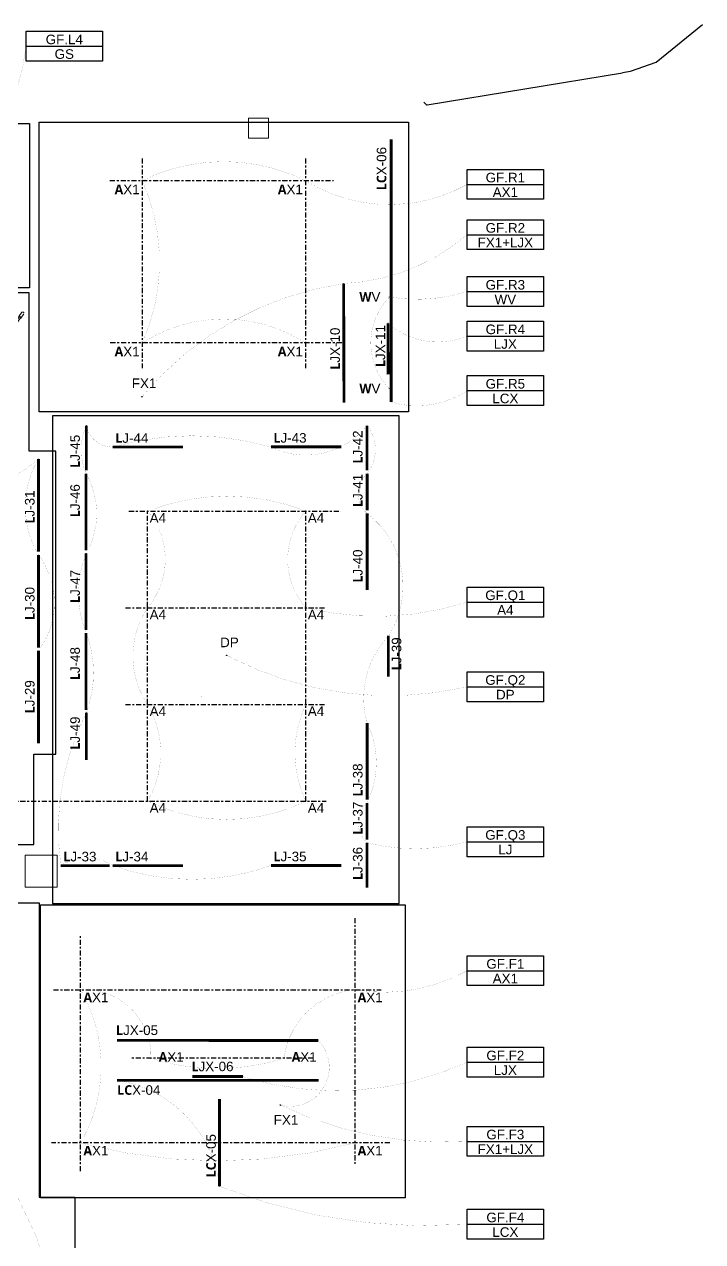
# Model space of a CAD drawing. Header units: millimetres. Extents: x 47511 to 319330, y -16764 to 12078.
# Drawn here: x 202115 to 210608, y -5036 to 10200 of the extents above; entities that cross this region are included whole.
import ezdxf

# ---------------------------------------------------------------- set-up
doc = ezdxf.new("R2010")
doc.units = ezdxf.units.MM
for name, pattern in [('Center 1_4_', [13.493749999999999, 6.349999999999999, -2.38125, 2.38125, -2.38125]), ('Dash - Tight', [4.5, 3, -1.5]), ('DASHDOT', [25.4, 12.7, -6.35, 0, -6.35])]:
    doc.linetypes.add(name, pattern=pattern)
doc.layers.add('0-CountArea', color=152, linetype='Continuous', plot=False, transparency=0.5)
for name, color, linetype, lineweight in [('A-LABEL-GF', 7, 'Continuous', 9), ('E-LITE-EQPM', 7, 'Continuous', 5), ('E-LUM-CIRC', 5, 'Dash - Tight', 30), ('E-LUM-DIM', 7, 'Center 1_4_', 30), ('E-LUM-DL', 131, 'Continuous', 30), ('E-LUM-FL', 21, 'Continuous', 30), ('E-LUM-GFIT', 252, 'Continuous', 30), ('E-LUM-LED', 20, 'DASHDOT', 30), ('E-LUM-PDT', 135, 'Continuous', 30), ('E-LUM-WL', 201, 'Continuous', 30), ('Primary Contours', 7, 'Continuous', 25), ('S-COLS', 7, 'Continuous', 5)]:
    doc.layers.add(name, color=color, linetype=linetype, lineweight=lineweight)
doc.styles.add('1-1', font='Yu Gothic UI Semibold.ttf', dxfattribs={"height": 1.5})
doc.styles.add('Arial_1', font='arial.ttf', dxfattribs={"height": 119.9999999999999})

# ---------------------------------------------------------------- blocks, each defined once
blk = doc.blocks.new('LIG_2_Floor_Baltensweiler_Type600 - LIG_2_Floor_Baltensweiler_Type600-7450814-S_1000_L0_Ground floor')
at = {"layer": 'E-LITE-EQPM'}
for p, q in [((-22.50000000000355, 71.59805877615122), (-22.50000000000788, 42.52634659346836)), ((-10.00000000000639, 23.94036612649998), (-10.00000000000206, -19.93593164118658)), ((9.999999999993396, -19.93593164118658), (9.999999999993396, 24.43650903476644)), ((22.49999999999488, 42.52634659347053), (22.49999999999488, 71.5980587761534)), ((14.99999999999659, -4.935937372229626), (-15.00000000000525, -4.935937372229626)), ((-15, -4.935937372228793), (-15, -34.93593737222879)), ((-15.00000000000525, -34.93593737223147), (14.99999999999226, -34.93593737222714)), ((-10.00000000000206, -19.93593164118658), (-10.00000000000639, -86.55419288913541)), ((-10.00000000000639, -86.55419288913541), (-10.00000000000639, -776.426255103638)), ((9.999999999993396, -86.55419288910726), (9.999999999993396, -19.93593164118658)), ((9.999999999997726, -776.426255103638), (9.999999999993396, -86.55419288910726)), ((15, -34.93593737222879), (15, -4.935937372228793)), ((-9.65925826289706, -609.0584353504992), (-15.00000000000092, -609.0584353504992)), ((-15, -609.0584353505001), (-15, -639.0584353505)), ((14.99999999999659, -609.0584353504992), (9.659258262884066, -609.0584353504992)), ((15, -639.0584353505), (15, -609.0584353505001)), ((-15.00000000000525, -639.058435350501), (14.99999999999226, -639.058435350501)), ((-10.00000000000639, -618.849145287801), (-10.00000000000639, -628.1564433575631)), ((9.999999999993396, -628.1564433575631), (9.999999999989063, -618.8491452877663)), ((-15.00000000000525, -776.426255103638), (-15.00000000000525, -841.8227724793585)), ((14.99999999999226, -843.4071691602095), (14.99999999999226, -776.426255103638))]:
    blk.add_line(p, q, dxfattribs=at)
for radius, start, end in [(175.0000000000001, 166.9974374417932, 179.9999999999998), (175.0000000000002, 179.9999999999997, 266.867788179409), (175.0000000000001, 2.544443745170813e-13, 13.00256255820609), (175, 273.2888581563731, 359.9999999999993)]:
    blk.add_arc((6.01112009778411e-29, -3.069083246803894e-33), radius, start, end, dxfattribs=at)
for centre, major_axis, ratio, start_param, end_param in [((0, 126.6150265150934), (194.9999999999997, 0), 0.939692620785908, 1.5707963267949, 4.660687107798099), ((0, 126.6150265150933), (194.9999999999997, 0), 0.939692620785908, 4.764090852971297, 7.853981633974486), ((0, 71.59805877615219), (-22.49999999999996, 3.461019767951513e-13), 0.9396926207859075, 4.712388980384697, 6.597344572538578), ((0, 42.52634659347026), (22.49999999999996, 0), 0.9396926207859081, 1.5707963267949, 4.712388980384683), ((0, 71.59805877615219), (22.49999999999998, 0), 0.9396926207859071, 5.969026041821303, 7.853981633974479), ((0, 42.52634659347026), (22.49999999999996, 0), 0.9396926207859079, 4.712388980384691, 7.853981633974486), ((1.920076620323497e-16, -776.4262551036372), (15.00000000000002, 0), 0.6156614753256617, 2.356194490192338, 4.712388980384677), ((0, -776.4262551036373), (-9.999999999999941, 3.613946018757847e-14), 0.6156614753256613, 7.549516567451064e-15, 1.570796326794898), ((1.920076620323497e-16, -843.4071691602082), (15, 0), 0.6156614753256612, 4.084502165140067, 4.712388980384683), ((1.920076620323497e-16, -776.4262551036372), (-15, 8.085454287237181e-14), 0.6156614753256612, 1.5707963267949, 3.926990816987248), ((0, -776.4262551036373), (-9.999999999999941, 8.054838117258448e-14), 0.6156614753256613, 1.5707963267949, 3.141592653589802), ((1.920076620323497e-16, -843.4071691602082), (-15, 1.241532408327529e-13), 0.6156614753256612, 1.570796326794909, 3.141592653589802)]:
    blk.add_ellipse(centre, major_axis=major_axis, ratio=ratio, start_param=start_param, end_param=end_param, dxfattribs=at)
blk = doc.blocks.new('LJX')
at = {"layer": 'E-LUM-LED', "color": 3, "lineweight": 0, "ltscale": 100}
for p, q in [((-0.3484143489331473, 0.3741107117366482), (-0.3484143489331473, 0.4991107117366482)), ((-0.3484143489331473, 0.4991107117366482), (0.1515856510668527, 0.4991107117366482)), ((0, 0.3741107117366482), (-0.3484143489331473, 0.3741107117366482)), ((0, -0.3741107117366482), (0, 0.3741107117366482)), ((0.1515856510668527, 0.4991107117366482), (0.1515856510668527, -0.4991107117366482)), ((-0.3484143489331473, -0.3741107117366482), (-0.3484143489331473, -0.4991107117366482)), ((-0.3484143489331473, -0.3741107117366482), (0, -0.3741107117366482)), ((-0.3484143489331473, -0.4991107117366482), (0.1515856510668527, -0.4991107117366482))]:
    blk.add_line(p, q, dxfattribs=at)
blk = doc.blocks.new('DP')
at = {"layer": 'E-LUM-GFIT', "lineweight": 30}
blk.add_circle((0, 0), 0.8692723396954951, dxfattribs=at)
at = {"layer": 'E-LUM-PDT', "lineweight": 30}
for p, q in [((-0.5284937445539981, 0), (-1.5, 0)), ((0, 1.5), (0, 0.5284937445539981)), ((1.5, 0), (0.5284937445539981, 0)), ((0, -0.5284937445539981), (0, -1.5))]:
    blk.add_line(p, q, dxfattribs=at)
for radius in [0.8692723396954951, 0.5284937445268401]:
    blk.add_circle((0, 0), radius, dxfattribs=at)
at = {"layer": 'E-LUM-PDT', "lineweight": 30, "insert": (-0.2037465251050889, 0.4385649404139258), "char_height": 0.867345597444381, "attachment_point": 1, "style": '1-1'}
blk.add_mtext_dynamic_manual_height_columns('P', width=0.867345597444381, gutter_width=4.336727987221905, heights=[0], dxfattribs=at)
blk = doc.blocks.new('LCX')
at = {"layer": 'E-LUM-LED', "lineweight": 0, "ltscale": 100}
for p, q in [((-0.3484143489331473, 0.3741107117366482), (-0.3484143489331473, 0.4991107117366482)), ((-0.3484143489331473, 0.4991107117366482), (0.1515856510668527, 0.4991107117366482)), ((0, 0.3741107117366482), (-0.3484143489331473, 0.3741107117366482)), ((0, -0.3741107117366482), (0, 0.3741107117366482)), ((0.1515856510668527, 0.4991107117366482), (0.1515856510668527, -0.4991107117366482)), ((-0.3484143489331473, -0.3741107117366482), (-0.3484143489331473, -0.4991107117366482)), ((-0.3484143489331473, -0.3741107117366482), (0, -0.3741107117366482)), ((-0.3484143489331473, -0.4991107117366482), (0.1515856510668527, -0.4991107117366482))]:
    blk.add_line(p, q, dxfattribs=at)
blk = doc.blocks.new('WV')
at = {"layer": 'E-LUM-WL', "linetype": 'Continuous', "lineweight": 30}
for p, q in [((-1.414213562369696, 1.414213562369696), (0, 0)), ((-1.268172423406213, 0), (1.268172423406213, 0)), ((0, 0), (1.414213562369696, 1.414213562369696))]:
    blk.add_line(p, q, dxfattribs=at)
blk.add_arc((0, 0), 1.268172423407126, 0, 180, dxfattribs=at)
blk = doc.blocks.new('AX1')
at = {"layer": 'E-LUM-DL', "lineweight": 0, "ltscale": 100}
h = blk.add_hatch(color=256, dxfattribs=at)
h.dxf.hatch_style = 1
edge = h.paths.add_edge_path()
edge.add_arc((0, 7.275957614183426e-12), 0.8692723396954951, 0, 360)
at = {"layer": 'E-LUM-DL', "lineweight": 30}
for p, q in [((1.5, 7.275957614183426e-12), (-1.5, 7.275957614183426e-12)), ((0, 1.500000000007276), (0, -1.499999999992724))]:
    blk.add_line(p, q, dxfattribs=at)
blk.add_circle((0, 7.275957614183426e-12), 0.8692723396954951, dxfattribs=at)
at = {"layer": 'E-LUM-GFIT', "lineweight": 0}
blk.add_circle((0, 7.275957614183426e-12), 0.8692723396954951, dxfattribs=at)
blk = doc.blocks.new('FX1')
at = {"layer": 'E-LUM-FL', "lineweight": 30, "ltscale": 100}
h = blk.add_hatch(color=256, dxfattribs=at)
h.dxf.hatch_style = 1
h.paths.add_polyline_path([(0, -1.5), (-1.5, 0), (-1.5, -1.5)])
h.paths.add_polyline_path([(-1.5, 0), (0, 1.5), (-1.5, 1.5)])
h.paths.add_polyline_path([(1.5, 1.5), (0, 1.5), (0, -1.5), (1.5, -1.5)])
for p, q in [((0, 1.5), (-1.5, 0)), ((-1.5, 0), (0, -1.5)), ((0, -1.5), (0, 1.5))]:
    blk.add_line(p, q, dxfattribs=at)
at = {"layer": 'E-LUM-FL', "lineweight": 30}
blk.add_lwpolyline([(1.5, 1.5), (1.5, -1.5), (-1.5, -1.5), (-1.5, 1.5)], close=True, dxfattribs=at)
at = {"layer": 'E-LUM-GFIT', "lineweight": 30}
blk.add_lwpolyline([(1.5, 1.5), (1.5, -1.5), (-1.5, -1.5), (-1.5, 1.5)], close=True, dxfattribs=at)
blk = doc.blocks.new('A4')
at = {"layer": 'E-LUM-DL', "lineweight": 30}
for p, q in [((0, 1.499999999992724), (0, -1.500000000007276)), ((1.5, -7.275957614183426e-12), (-1.5, -7.275957614183426e-12))]:
    blk.add_line(p, q, dxfattribs=at)
blk.add_circle((0, -7.275957614183426e-12), 0.8692723396954951, dxfattribs=at)
at = {"layer": 'E-LUM-GFIT', "lineweight": 0}
blk.add_circle((0, -7.275957614183426e-12), 0.8692723396954951, dxfattribs=at)

msp = doc.modelspace()

# ---------------------------------------------------------------- linework, layer by layer
at = {"layer": '0-CountArea', "ltscale": 10}
for points in [[(194606.0244784789, 1127.826047870622), (194606.0244784789, 8960.634238071798), (202177.7714002334, 8960.634238071798), (202177.7714002334, 6903.882688659418), (195557.9857307811, 6903.882688659418), (195557.9857307811, 1129.173667729774)], [(202299.0885587545, 8974.571631816449), (206924.8534178664, 8974.571631816449), (206924.8534178664, 5350.750145723578), (202299.0885587545, 5350.750145723578)], [(200817.2316038328, -63.11875856510596), (202232.2877336944, -63.11875856510596), (202232.2877336944, 1066.370618702669), (202508.7130980002, 1066.370618702669), (202508.7130980002, 4857.069216398115), (202173.7481055689, 4857.069216398115), (202173.7481055689, 6839.318320294202), (195640.1140537196, 6839.318320294202), (195640.1140537196, 948.6341004053247), (200814.9444199145, 948.6341004053247)], [(202468.0394561196, -802.1074939416139), (206810.016352649, -802.1074939416139), (206810.016352649, 5298.951117230172), (202468.0394561196, 5298.951117230172)], [(200771.6736632221, -4503.355884257529), (200771.6736632221, -795.6672017501551), (202298.9153967627, -795.6672017501551), (202298.9153967627, -4477.410486104025), (202747.8865298711, -4477.410486104025), (202747.8865298711, -6819.070921211329), (200288.8644883056, -6819.070921211329), (200288.8644883056, -6274.374864880869), (199138.185329076, -6274.374864880869), (199138.185329076, -6833.010983440618), (194708.9999455743, -6833.010983440618), (194708.9999455743, -6197.992811702483), (191192.3763850931, -6197.992811702483), (191192.3763850931, -6813.636470722093), (188224.1320319123, -6813.636470722093), (188224.1320319123, -6218.711228416709), (181637.0930030831, -6218.711228416709), (181637.0930030831, -4427.656930667639)], [(202315.7483899781, -822.1009723643074), (206881.9958343663, -822.1009723643074), (206881.9958343663, -4487.306805348955), (202315.7483899781, -4487.306805348955)]]:
    msp.add_lwpolyline(points, close=True, dxfattribs=at)
at = {"layer": 'E-LUM-CIRC', "linetype": 'ByBlock', "ltscale": 10}
for p, q in [((202137.2923779843, 9926.442788026732), (203093.7658616684, 9926.442788026732)), ((207659.3214550225, 8197.435583042294), (208615.7949387066, 8197.435583042294)), ((207659.3214550225, 7567.579538022772), (208615.7949387066, 7567.579538022772)), ((207659.3214550225, 6855.11914013631), (208615.7949387066, 6855.11914013631)), ((207659.3214550225, 6297.541681917697), (208615.7949387066, 6297.541681917697)), ((207659.3214550225, 5616.057990342226), (208615.7949387066, 5616.057990342226)), ((207659.3214550225, 2968.824377553676), (208615.7949387066, 2968.824377553676)), ((207659.3214550225, 1908.786873900004), (208615.7949387066, 1908.786873900004)), ((207659.3214550225, -30.56902672423894), (208615.7949387066, -30.56902672423894)), ((207659.3214550225, -1644.605439306739), (208615.7949387066, -1644.605439306739)), ((207659.3214550225, -2790.963880936768), (208615.7949387066, -2790.963880936768)), ((207659.3214550225, -3780.452639643256), (208615.7949387066, -3780.452639643256)), ((207659.3214550225, -4818.208571462812), (208615.7949387066, -4818.208571462812))]:
    msp.add_line(p, q, dxfattribs=at)
for points in [[(202137.2923779843, 10113.7985637619), (203093.7658616684, 10113.7985637619), (203093.7658616684, 9739.087012291566), (202137.2923779843, 9739.087012291566)], [(207659.3214550225, 8384.79135877746), (208615.7949387066, 8384.79135877746), (208615.7949387066, 8010.079807307127), (207659.3214550225, 8010.079807307127)], [(207659.3214550225, 7754.935313757938), (208615.7949387066, 7754.935313757938), (208615.7949387066, 7380.223762287605), (207659.3214550225, 7380.223762287605)], [(207659.3214550225, 7042.474915871477), (208615.7949387066, 7042.474915871477), (208615.7949387066, 6667.763364401144), (207659.3214550225, 6667.763364401144)], [(207659.3214550225, 6484.897457652864), (208615.7949387066, 6484.897457652864), (208615.7949387066, 6110.185906182531), (207659.3214550225, 6110.185906182531)], [(207659.3214550225, 5803.413766077392), (208615.7949387066, 5803.413766077392), (208615.7949387066, 5428.702214607059), (207659.3214550225, 5428.702214607059)], [(207659.3214550225, 3156.180153288842), (208615.7949387066, 3156.180153288842), (208615.7949387066, 2781.468601818509), (207659.3214550225, 2781.468601818509)], [(207659.3214550225, 2096.142649635171), (208615.7949387066, 2096.142649635171), (208615.7949387066, 1721.431098164838), (207659.3214550225, 1721.431098164838)], [(207659.3214550225, 156.7867490109275), (208615.7949387066, 156.7867490109275), (208615.7949387066, -217.9248024594053), (207659.3214550225, -217.9248024594053)], [(207659.3214550225, -1457.249663571572), (208615.7949387066, -1457.249663571572), (208615.7949387066, -1831.961215041905), (207659.3214550225, -1831.961215041905)], [(207659.3214550225, -2603.608105201602), (208615.7949387066, -2603.608105201602), (208615.7949387066, -2978.319656671934), (207659.3214550225, -2978.319656671934)], [(207659.3214550225, -3593.096863908089), (208615.7949387066, -3593.096863908089), (208615.7949387066, -3967.808415378422), (207659.3214550225, -3967.808415378422)], [(207659.3214550225, -4630.852795727646), (208615.7949387066, -4630.852795727646), (208615.7949387066, -5005.564347197978), (207659.3214550225, -5005.564347197978)]]:
    msp.add_lwpolyline(points, close=True, dxfattribs=at)
at = {"layer": 'E-LUM-CIRC', "ltscale": 25, "const_width": 1}
for points in [[(195041.2630119067, 3107.690940470813, 0.2153386720447011), (195041.2630119067, 5031.585037465047, -0.5225647801603575), (197696.8468993906, 7519.763485623655, -0.1295303242580594), (199903.1225831761, 7519.763485623662, 0.3282006273518631), (202137.2923779843, 9926.442788026732)], [(205634.8945651499, 6213.796843476783, 0.292660659093386), (203591.1779590318, 6213.796843476783, 0.2135897903208213), (203591.1780511416, 8244.17562157719, -0.2336689458576453), (205634.8946572597, 8244.17562157719, 0.2732229207929932), (207659.3214550225, 8197.435583042294)], [(203588.7630119049, 5538.796843477612, -0.185619287173892), (206113.7185474935, 6956.217560923455, 0.1684961730907929), (207659.3214550225, 7567.579538022772)], [(206686.6742572201, 5640.732327386941, -0.4072836442918494), (206686.6742572201, 6786.861359566596, 0.1153322672623699), (207659.3214550225, 6855.11914013631)], [(206667.9242572201, 6459.925875655965, 0.2866324292329245), (207659.3214550225, 6297.541681917697)], [(206708.6347778604, 5471.376126030009, 0.2205744163620482), (207659.3214550225, 5616.057990342226)], [(205202.3422944582, -328.2031565226935, -0.1752726019252078), (203221.9775495149, -328.2031565226935, 0.2961963775057435), (202571.9775495283, -329.2031565233992, -0.154152120093489), (202891.3982669616, 1584.217560923375, 0.1803038290270706), (202891.3982669615, 2580.468554217623, -0.200703874515107), (202891.3982669615, 3579.468554232852, 0.2626635377898742), (202888.3982669615, 4578.468554234547, -0.2111597199384175), (202891.3982669616, 5178.468554234692, 0.365595444093574), (203221.9775495149, 4910.04783678813, -0.1423602494632309), (205202.3422944582, 4910.04783678813, 0.3528115242076593), (206406.1277568463, 5178.468554234678, -0.347456335171238), (206406.7630119107, 4578.468554221807, 0.4573565167833313), (206406.7630119107, 4079.468554232975, -0.3893494996274154), (206676.0679300608, 2547.526868965542, 0.2648275006925949), (206406.7630119068, 1456.168554232921, -0.231352474148135), (206406.1277568387, 456.217560951256, 0.4410303548516038), (206406.1277568387, -43.78243907407887, 0.1287704063525088), (207659.3214550225, -30.56902672423894)], [(202292.3982669617, 2360.2175609232, 0.3319478688506389), (202292.3982669617, 3560.217560923185, -0.2761275250152259), (202292.3982669617, 4760.2175609232, -0.3591474337821009), (199510.8807752432, 4695.475319964899)], [(205638.763011905, 1688.130839016419, 0.2236821963790409), (205638.763011905, 477.2968434778231, -0.2320609846859096), (203658.3982669614, 478.296843476608, 0.2725840045912298), (203658.3982669614, 1688.130839016412, -0.3046525639502197), (203658.3982669614, 2897.964834556216, 0.3672415040369194), (203658.3982669615, 4107.798830096013, -0.1888833046474035), (205638.763011905, 4107.798830096013, 0.3755783904104756), (205638.763011905, 2897.964834556224, 0.1388046767528889), (207659.3214550225, 2968.824377553676)], [(204648.5806394332, 2302.626030700194, 0.1808486317684637), (207659.3214550225, 1908.786873900004)], [(206252.9453843753, -3801.203156523421, -0.1305067854759787), (202819.3982669616, -3801.203156523428, 0.2689429774735621), (202819.3982669616, -1882.479651326503, -0.4405537266619676), (203700.2630119044, -2741.203156523487, 0.1545457882682017), (205365.2630119044, -2741.203156523494, -0.3511748529915084), (206252.9453843753, -1882.479651326503, 0.1710735279490089), (207659.3214550225, -1644.605439306739)], [(201509.3982669616, -1818.890408195526, -0.3590876569227647), (201509.3982669616, -2748.577659867675, 0.3483885353438306), (201509.3982669616, -3682.751330203202, -0.2005763497299013), (202642.2022007374, -7804.99682664343)], [(207659.3214550225, -3780.452639643256, -0.1302266041766017), (205320.9242757265, -3326.203156523443, 0.7580804918550246), (205797.7630119044, -2519.114227696969)], [(204854.8920440838, -2972.453156523465, 0.1838112582994111), (207659.3214550225, -2790.963880936768)], [(203276.9775495149, -3016.158692110272, -0.336818039434969), (204559.1300039619, -4343.623873970035, 0.1137842073892989), (207659.3214550225, -4818.208571462812)]]:
    msp.add_lwpolyline(points, format="xyb", dxfattribs=at)
at = {"layer": 'E-LUM-DIM', "ltscale": 10}
for p, q in [((203591.1779590318, 8520.415635887177), (203591.1779590318, 5897.184866425174)), ((205634.8945651499, 8520.415635887184), (205634.8945651499, 5897.184866425174)), ((203186.3067964991, 8244.175621577182), (205984.5625647836, 8244.175621577182)), ((206088.7630119067, 6213.796843476768), (203186.3067043893, 6213.796843476775)), ((203425.3982669615, 4107.798830096006), (206078.763011902, 4107.798830096013)), ((203658.3982669614, 478.296843476608), (203658.3982669615, 4107.798830096006)), ((205638.763011905, 478.2968434766153), (205638.763011905, 4107.798830096013)), ((203380.8593903044, 2897.964834556216), (205892.3504098288, 2897.964834556216)), ((203380.8593903045, 1688.130839016412), (205892.3504098289, 1688.130839016412)), ((201119.6623641083, 478.296843476608), (205892.3504098288, 478.296843476608)), ((206252.9453843753, -986.2150487269973), (206252.9453843753, -4061.300377845648)), ((202819.3982669616, -4154.022302353886), (202819.3982669616, -1213.695869073148)), ((202480.6518940798, -1882.479651326503), (206581.0249333656, -1882.479651326503)), ((205731.9683255563, -2741.203156523487), (203440.8937687117, -2741.203156523487)), ((206692.7630119044, -3801.203156523421), (202454.8412212455, -3801.203156523421))]:
    msp.add_line(p, q, dxfattribs=at)
at = {"layer": 'E-LUM-LED', "ltscale": 10, "const_width": 35}
for points in [[(206708.6347778604, 5471.376126030009), (206708.6347778604, 8762.047836788013)], [(203276.9775495149, -3016.158692110272), (205799.3982669616, -3016.158692110272)], [(204559.1300039619, -4343.623873970035), (204559.1300039619, -3251.203156523443)]]:
    msp.add_lwpolyline(points, dxfattribs=at)
at = {"layer": 'E-LUM-LED', "color": 3, "ltscale": 10, "const_width": 35}
for points in [[(206113.7185474935, 6956.217560923455), (206116.6819683709, 5463.796843476644)], [(206667.9242572201, 6459.925875655965), (206670.8876780975, 5817.667811297222)], [(202891.3982669616, 5178.468554234692), (202891.3982669616, 4618.047836788013)], [(206406.1277568463, 5178.468554234692), (206406.1277568463, 4618.047836788013)], [(203221.9775495149, 4910.04783678813), (204102.3982669616, 4910.04783678813)], [(205202.3422944582, 4911.796843476768), (206082.7630119049, 4911.796843476768)], [(202292.3982669617, 4760.2175609232), (202292.3982669616, 3599.796843476528)], [(202888.3982669615, 4578.468554234561), (202888.3982669615, 3618.047836787991)], [(206406.7630119107, 4578.468554221821), (206406.7630119022, 4118.047836775142)], [(206406.7630119068, 4079.468554232997), (206406.7630119068, 3119.047836786427)], [(202292.3982669617, 3560.2175609232), (202292.3982669616, 2399.796843476528)], [(202888.3982669615, 3579.468554232866), (202888.3982669615, 2619.047836786296)], [(202888.3982669615, 2580.468554217638), (202888.3982669615, 1620.047836771068)], [(206673.1045091834, 2547.526868965542), (206673.1045091834, 2035.2688046068)], [(202292.3982669617, 2360.2175609232), (202292.3982669616, 1199.796843476528)], [(202891.3982669616, 1584.217560923389), (202891.3982669615, 993.7968434767099)], [(206406.7630119068, 1456.168554232921), (206406.7630119068, 495.7478367863514)], [(206406.1277568387, 456.217560951256), (206406.1277568387, -4.203156495423173)], [(206406.1277568387, -43.78243907406431), (206406.1277568463, -604.203156520729)], [(202571.9775495283, -329.2031565233992), (203182.3982669749, -329.2031565233992)], [(203221.9775495149, -329.2031565235229), (204102.3982669616, -329.2031565235229)], [(205202.3422944582, -328.2031565226935), (206082.7630119049, -328.2031565226935)], [(203275.3422944577, -2516.158692110272), (205797.7630119044, -2519.114227696969)], [(204220.2132622784, -2969.203156523305), (204854.8920440838, -2969.203156523305)]]:
    msp.add_lwpolyline(points, dxfattribs=at)
at = {"layer": 'Primary Contours'}
for p, q in [((210026.1673712192, 9727.24632260426), (210608.0096653729, 10200.28766345707)), ((209606.0188096281, 9595.829513041215), (209705.4640514122, 9612.226111669821)), ((209705.4640514122, 9612.226111669821), (210026.1673712192, 9727.24632260426)), ((207157.6264259879, 9192.136923233193), (209603.7630119028, 9595.457575588749)), ((207116.6742572202, 9224.334584874377), (207151.803604259, 9192.907105682862)), ((207151.803604259, 9192.907105682862), (207153.3720538868, 9191.78245222746)), ((207153.3720538868, 9191.78245222746), (207154.3361105747, 9191.524199863634)), ((207154.3361105747, 9191.524199863634), (207155.7049416437, 9191.65240549673)), ((207155.7049416437, 9191.65240549673), (207157.6264259879, 9192.136923233193))]:
    msp.add_line(p, q, dxfattribs=at)
at = {"layer": 'S-COLS'}
for p, q in [((204964.6407067627, 9027.047836788028), (204923.7630119068, 9027.047836788028)), ((204923.7630119068, 9027.047836788028), (204923.7630119068, 8777.04783678802)), ((205173.7630119067, 9027.047836788028), (204964.6407067627, 9027.047836788028)), ((205173.7630119068, 8917.04783678802), (205173.7630119067, 9027.047836788028)), ((205173.7630119068, 8887.047836787999), (205173.7630119068, 8917.04783678802)), ((205173.7630119067, 8777.04783678802), (205173.7630119068, 8887.047836787999)), ((204923.7630119068, 8777.04783678802), (205173.7630119067, 8777.04783678802)), ((202354.3982669616, -200.203156523392), (202124.3982669615, -200.203156523392)), ((202124.3982669615, -200.203156523392), (202124.3982669615, -600.2031565234356)), ((202369.3982669616, -200.203156523392), (202354.3982669616, -200.203156523392)), ((202408.3982669749, -200.203156523392), (202369.3982669616, -200.203156523392)), ((202423.3982669749, -200.203156523392), (202408.3982669749, -200.203156523392)), ((202524.3982669616, -200.203156523392), (202423.3982669749, -200.203156523392)), ((202524.3982669616, -600.2031565234356), (202524.3982669616, -200.203156523392)), ((202124.3982669615, -600.2031565234356), (202354.3982669616, -600.2031565234356)), ((202354.3982669616, -600.2031565234356), (202369.3982669616, -600.2031565234356)), ((202369.3982669616, -600.2031565234356), (202408.3982669749, -600.2031565234356)), ((202408.3982669749, -600.2031565234356), (202423.3982669749, -600.2031565234356)), ((202423.3982669749, -600.2031565234356), (202524.3982669616, -600.2031565234356))]:
    msp.add_line(p, q, dxfattribs=at)

# ---------------------------------------------------------------- block references
at = {"layer": 'E-LITE-EQPM', "rotation": 145.1609912428341}
msp.add_blockref('LIG_2_Floor_Baltensweiler_Type600 - LIG_2_Floor_Baltensweiler_Type600-7450814-S_1000_L0_Ground floor', (201616.1766607773, 5896.068698821444), dxfattribs=at)
at = {"layer": 'E-LUM-DL'}
for p in [(203591.1779590323, 8244.175621576818), (205634.8946572602, 8244.175621576818), (203591.1779590323, 6213.796843476499), (205634.8945651504, 6213.796843476412), (202819.3982669616, -1882.479651326867), (206252.9453843757, -1882.479651326867), (203700.2630119049, -2741.203156523872), (205365.2630119048, -2741.203156523858), (202819.3982669616, -3801.203156523734), (206252.9453843755, -3801.203156523734)]:
    msp.add_blockref('AX1', p, dxfattribs=at)
at = {"layer": 'E-LUM-DL', "color": 1}
for p in [(203658.3982669615, 4107.798830096384), (205638.763011905, 4107.798830096384), (203658.3982669616, 2897.964834556777), (205638.763011905, 2897.964834556573), (203658.3982669614, 1688.13083901682), (205638.763011905, 1688.130839016769), (203658.3982669614, 478.2968434769573), (205638.2925603073, 478.2968434769718)]:
    msp.add_blockref('A4', p, dxfattribs=at)
at = {"layer": 'E-LUM-FL', "color": 1}
for p in [(203588.763011905, 5538.796843477496), (205320.9242757266, -3326.203156523559)]:
    msp.add_blockref('FX1', p, dxfattribs=at)
at = {"layer": 'E-LUM-LED', "lineweight": 0}
for p, rotation in [((206113.7185474935, 6956.217560923455), 89.99999999999997), ((206667.9242572201, 6459.925875655965), 89.99999999999997), ((202891.3982669616, 5178.468554234678), 89.99999999999997), ((206406.1277568463, 5178.468554234678), 89.99999999999997), ((203221.9775495149, 4910.04783678813), 179.9999999999999), ((205202.3422944582, 4911.796843476768), 179.9999999999999), ((202292.3982669617, 4760.217560923185), 89.99999999999997), ((202888.3982669615, 4578.468554234547), 89.99999999999997), ((206406.7630119107, 4578.468554221807), 89.99999999999997), ((206406.7630119068, 4079.468554232983), 89.99999999999997), ((202292.3982669617, 3560.217560923185), 89.99999999999997), ((202888.3982669615, 3579.468554232852), 89.99999999999997), ((202888.3982669615, 2580.468554217623), 89.99999999999997), ((206676.0679300608, 2547.526868965542), 89.99999999999997), ((202292.3982669617, 2360.217560923185), 89.99999999999997), ((202891.3982669616, 1584.217560923375), 89.99999999999997), ((206406.7630119068, 1456.168554232907), 89.99999999999997), ((206406.1277568387, 456.2175609512415), 89.99999999999997), ((206406.1277568387, -43.78243907407887), 89.99999999999997), ((202571.9775495283, -329.2031565233992), 179.9999999999999), ((203221.9775495149, -329.2031565235229), 179.9999999999999), ((205202.3422944582, -328.2031565226935), 179.9999999999999), ((205797.7630119044, -2519.114227696969), 179.9999999999999), ((204854.8920440838, -2972.453156523465), 179.9999999999999)]:
    msp.add_blockref('LJX', p, dxfattribs=dict(at, rotation=rotation))
at = {"layer": 'E-LUM-LED', "lineweight": 0, "ltscale": 10}
for p, rotation in [((206708.6347778604, 5471.376126030009), 269.9999999999526), ((203276.9775495149, -3016.158692110272), 179.9999999999526), ((204559.1300039619, -4343.623873970035), 269.9999999999526)]:
    msp.add_blockref('LCX', p, dxfattribs=dict(at, rotation=rotation))
at = {"layer": 'E-LUM-PDT', "linetype": 'Continuous', "lineweight": 0, "ltscale": 10}
msp.add_blockref('DP', (204648.5806394332, 2302.626030700194), dxfattribs=at)
at = {"layer": 'E-LUM-WL', "linetype": 'ByBlock', "lineweight": 0, "xscale": -1, "rotation": 90}
msp.add_blockref('WV', (206686.6742572201, 6786.861359566596), dxfattribs=at)
at = {"layer": 'E-LUM-WL', "linetype": 'ByBlock', "lineweight": 0, "rotation": 90}
msp.add_blockref('WV', (206686.6742572201, 5640.732327386941), dxfattribs=at)

# ---------------------------------------------------------------- texts
at = {"layer": 'A-LABEL-GF', "ltscale": 10, "char_height": 1, "width": 40.59131273021456, "attachment_point": 1, "style": '1-1'}
for s, insert in [('HER EN-SUITE', (204362.3180169994, 6921.560431459708)), ('HIS/HER DRESSER', (204324.394658577, 1787.377199358154)), ('HIS EN-SUITE', (204779.847151141, -1335.257044258447))]:
    msp.add_mtext(s, dxfattribs=dict(at, insert=insert))
at = {"layer": 'E-LUM-CIRC', "color": 7, "lineweight": 0, "char_height": 119.9999999999999, "attachment_point": 1, "style": 'Arial_1'}
for s, insert in [('\\pxqc;GF.L4', (202137.2923779843, 10071.65163212892)), ('\\pxqc;GS', (202137.2923779843, 9888.493425296445)), ('\\pxqc;GF.R1', (207659.3214550225, 8342.6444271445)), ('\\pxqc;AX1', (207659.3214550225, 8159.486220312021)), ('\\pxqc;GF.R2', (207659.3214550225, 7712.788382124978)), ('\\pxqc;FX1+LJX', (207659.3214550225, 7529.630175292499)), ('\\pxqc;GF.R3', (207659.3214550225, 7000.327984238516)), ('\\pxqc;WV', (207659.3214550225, 6817.169777406038)), ('\\pxqc;GF.R4', (207659.3214550225, 6442.750526019903)), ('\\pxqc;LJX', (207659.3214550225, 6259.592319187424)), ('\\pxqc;GF.R5', (207659.3214550225, 5761.266834444432)), ('\\pxqc;LCX', (207659.3214550225, 5578.108627611953)), ('\\pxqc;GF.Q1', (207659.3214550225, 3114.033221655882)), ('\\pxqc;A4', (207659.3214550225, 2930.875014823403)), ('\\pxqc;GF.Q2', (207659.3214550225, 2053.99571800221)), ('\\pxqc;DP', (207659.3214550225, 1870.837511169731)), ('\\pxqc;GF.Q3', (207659.3214550225, 114.6398173779671)), ('\\pxqc;LJ', (207659.3214550225, -68.51838945451163)), ('\\pxqc;GF.F1', (207659.3214550225, -1499.396595204533)), ('\\pxqc;AX1', (207659.3214550225, -1682.554802037012)), ('\\pxqc;GF.F2', (207659.3214550225, -2645.755036834562)), ('\\pxqc;LJX', (207659.3214550225, -2828.913243667041)), ('\\pxqc;GF.F3', (207659.3214550225, -3635.24379554105)), ('\\pxqc;FX1+LJX', (207659.3214550225, -3818.402002373528)), ('\\pxqc;GF.F4', (207659.3214550225, -4672.999727360606)), ('\\pxqc;LCX', (207659.3214550225, -4856.157934193085))]:
    msp.add_mtext_dynamic_manual_height_columns(s, width=956.4734836841167, gutter_width=597.4034271367638, heights=[0], dxfattribs=dict(at, insert=insert))
at = {"layer": 'E-LUM-DL', "color": 7, "lineweight": 0, "char_height": 119.9999999999999, "attachment_point": 1, "style": 'Arial_1'}
for s, insert in [('{\\fYu Gothic UI Semibold|b1|i0|c128|p34;A}X1', (203245.6464343268, 8194.318579599385)), ('{\\fYu Gothic UI Semibold|b1|i0|c128|p34;A}X1', (205289.3630404448, 8194.318579599378)), ('{\\fYu Gothic UI Semibold|b1|i0|c128|p34;A}X1', (203245.646342217, 6163.939801498978)), ('{\\fYu Gothic UI Semibold|b1|i0|c128|p34;A}X1', (205289.3629483351, 6163.939801498978)), ('A4', (203684.1722045461, 4083.170654900932)), ('A4', (205664.5369494896, 4083.170654900932)), ('A4', (203684.172204546, 2873.336659361135)), ('A4', (205664.5369494896, 2873.336659361135)), ('A4', (203684.172204546, 1663.502663821331)), ('A4', (205664.5369494896, 1663.502663821331)), ('A4', (203684.172204546, 453.6686682815271)), ('A4', (205664.5369494896, 453.6686682815271)), ('{\\fYu Gothic UI Semibold|b1|i0|c128|p34;A}X1', (202854.8433400946, -1918.524330314023)), ('{\\fYu Gothic UI Semibold|b1|i0|c128|p34;A}X1', (206288.3904575084, -1918.524330314023)), ('{\\fYu Gothic UI Semibold|b1|i0|c128|p34;A}X1', (203797.4378471668, -2664.731715938404)), ('{\\fYu Gothic UI Semibold|b1|i0|c128|p34;A}X1', (205462.4378471668, -2664.731715938404)), ('{\\fYu Gothic UI Semibold|b1|i0|c128|p34;A}X1', (202854.8433400946, -3837.247835510942)), ('{\\fYu Gothic UI Semibold|b1|i0|c128|p34;A}X1', (206288.3904575083, -3837.247835510942))]:
    msp.add_mtext_dynamic_manual_height_columns(s, width=41.12165479621808, gutter_width=597.4034271367638, heights=[0], dxfattribs=dict(at, insert=insert))
at = {"layer": 'E-LUM-FL', "color": 7, "lineweight": 0, "char_height": 119.9999999999999, "attachment_point": 1, "style": 'Arial_1'}
for insert in [(203460.7667342194, 5767.667725546598), (205237.4368796143, -3452.042211514316)]:
    msp.add_mtext_dynamic_manual_height_columns('FX1', width=41.12165479621808, gutter_width=597.4034271367638, heights=[0], dxfattribs=dict(at, insert=insert))
at = {"layer": 'E-LUM-LED', "color": 7, "lineweight": 0, "char_height": 119.9999999999999, "attachment_point": 1, "rotation": 90, "style": 'Arial_1'}
for s, heights, insert in [('{\\fYu Gothic UI Semibold|b1|i0|c128|p34;LC}X-06', [0], (206527.4564831804, 8123.517104910425)), ('{\\fYu Gothic UI Semibold|b1|i0|c128|p34;L}JX-11', [2.03347280334728], (206512.915031456, 5910.444521742756)), ('{\\fYu Gothic UI Semibold|b1|i0|c128|p34;L}JX-10', [2.03347280334728], (205945.4613038384, 5878.305437432864)), ('{\\fYu Gothic UI Semibold|b1|i0|c128|p34;L}J-45', [2.03347280334728], (202690.0944925672, 4648.719337212446)), ('{\\fYu Gothic UI Semibold|b1|i0|c128|p34;L}J-42', [2.03347280334728], (206229.1069708455, 4702.684640478255)), ('{\\fYu Gothic UI Semibold|b1|i0|c128|p34;L}J-46', [2.03347280334728], (202690.0944925672, 4030.97537346842)), ('{\\fYu Gothic UI Semibold|b1|i0|c128|p34;L}J-41', [2.03347280334728], (206229.1069708455, 4159.233455270674)), ('{\\fYu Gothic UI Semibold|b1|i0|c128|p34;L}J-31', [2.03347280334728], (202122.6628688363, 3951.524402290495)), ('{\\fYu Gothic UI Semibold|b1|i0|c128|p34;L}J-40', [2.03347280334728], (206229.1069708455, 3212.774051359476)), ('{\\fYu Gothic UI Semibold|b1|i0|c128|p34;L}J-47', [2.03347280334728], (202690.0944925672, 2958.149853493087)), ('{\\fYu Gothic UI Semibold|b1|i0|c128|p34;L}J-30', [2.03347280334728], (202122.6628688363, 2743.861382408795)), ('{\\fYu Gothic UI Semibold|b1|i0|c128|p34;L}J-39', [2.03347280334728], (206715.5759380585, 2113.524324554281)), ('{\\fYu Gothic UI Semibold|b1|i0|c128|p34;L}J-48', [2.03347280334728], (202690.0944925672, 1991.775816865324)), ('{\\fYu Gothic UI Semibold|b1|i0|c128|p34;L}J-29', [2.03347280334728], (202122.6628688363, 1577.070828939992)), ('{\\fYu Gothic UI Semibold|b1|i0|c128|p34;L}J-49', [2.03347280334728], (202690.0944925672, 1122.071145802736)), ('{\\fYu Gothic UI Semibold|b1|i0|c128|p34;L}J-38', [2.03347280334728], (206229.1069708455, 534.5797132111911)), ('{\\fYu Gothic UI Semibold|b1|i0|c128|p34;L}J-37', [2.03347280334728], (206229.1069708455, 57.17572761912015)), ('{\\fYu Gothic UI Semibold|b1|i0|c128|p34;L}J-36', [2.03347280334728], (206229.1069708455, -509.7417087326467)), ('{\\fYu Gothic UI Semibold|b1|i0|c128|p34;LC}X-05', [0], (204392.4747793624, -4231.185847059503))]:
    msp.add_mtext_dynamic_manual_height_columns(s, width=41.12165479621808, gutter_width=597.4034271367638, heights=heights, dxfattribs=dict(at, insert=insert))
at = {"layer": 'E-LUM-LED', "color": 7, "lineweight": 0, "char_height": 119.9999999999999, "attachment_point": 1, "style": 'Arial_1'}
for s, heights, insert in [('{\\fYu Gothic UI Semibold|b1|i0|c128|p34;L}J-44', [2.03347280334728], (203253.8521129882, 5082.603643690985)), ('{\\fYu Gothic UI Semibold|b1|i0|c128|p34;L}J-43', [2.03347280334728], (205234.2168579315, 5084.352650379624)), ('{\\fYu Gothic UI Semibold|b1|i0|c128|p34;L}J-33', [2.03347280334728], (202603.8521130016, -156.6473496205435)), ('{\\fYu Gothic UI Semibold|b1|i0|c128|p34;L}J-34', [2.03347280334728], (203253.8521129882, -156.6473496206672)), ('{\\fYu Gothic UI Semibold|b1|i0|c128|p34;L}J-35', [2.03347280334728], (205234.2168579315, -155.6473496198378)), ('{\\fYu Gothic UI Semibold|b1|i0|c128|p34;L}JX-05', [2.03347280334728], (203263.2001333104, -2329.740816426187)), ('{\\fYu Gothic UI Semibold|b1|i0|c128|p34;L}JX-06', [2.03347280334728], (204208.071101131, -2782.78528083922)), ('{\\fYu Gothic UI Semibold|b1|i0|c128|p34;LC}X-04', [0], (203276.3825298899, -3078.032090951216))]:
    msp.add_mtext_dynamic_manual_height_columns(s, width=41.12165479621808, gutter_width=597.4034271367638, heights=heights, dxfattribs=dict(at, insert=insert))
at = {"layer": 'E-LUM-PDT', "color": 7, "lineweight": 0, "insert": (204566.4688138151, 2524.71345501794), "char_height": 119.9999999999999, "attachment_point": 1, "style": 'Arial_1'}
msp.add_mtext_dynamic_manual_height_columns('DP', width=41.12165479621808, gutter_width=597.4034271367638, heights=[0], dxfattribs=at)
at = {"layer": 'E-LUM-WL', "color": 7, "lineweight": 0, "char_height": 119.9999999999999, "attachment_point": 1, "style": 'Arial_1'}
for insert in [(206310.2710051258, 6848.391645034499), (206310.2710051258, 5702.262612854844)]:
    msp.add_mtext_dynamic_manual_height_columns('{\\fYu Gothic UI Semibold|b1|i0|c128|p34;W}V', width=41.12165479621808, gutter_width=597.4034271367638, heights=[0], dxfattribs=dict(at, insert=insert))

doc.saveas('drawing.dxf')
